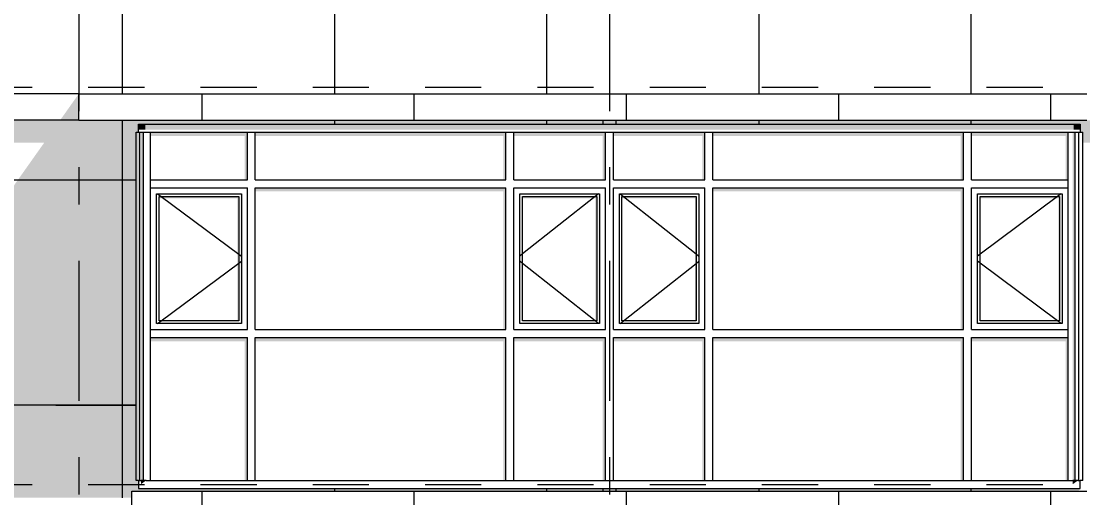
# Model space of a CAD drawing. Header units: millimetres. Extents: x 18162 to 7085488, y 72188 to 247925.
# Drawn here: x 5812574 to 5820578, y 148284 to 151881 of the extents above; entities that cross this region are included whole.
import ezdxf
from ezdxf.enums import TextEntityAlignment as Align

# ---------------------------------------------------------------- set-up
doc = ezdxf.new("R2010")
doc.units = ezdxf.units.MM
doc.header["$MEASUREMENT"] = 0
doc.linetypes.add('Dashed', pattern=[423.333333, 211.666667, -211.666667])
doc.linetypes.add('Double Dashed', pattern=[1093.611073, 529.166651, -211.666656, 141.111112, -211.666656])
for name, color, linetype in [('Finish - Wall', 7, 'Continuous'), ('Structural - Bearing', 7, 'Continuous'), ('Structural - Grid', 7, 'Continuous')]:
    doc.layers.add(name, color=color, linetype=linetype)
doc.styles.add('GENERATED_STYLE_3', font='', dxfattribs={"width": 0.8})
doc.styles.get('GENERATED_STYLE_3').set_extended_font_data('ISOCPEUR MON')
doc.dimstyles.new('GENERATED_STYLE__19', dxfattribs={"dimtxt": 440.00001, "dimasz": 228, "dimexe": 0.18, "dimexo": 31028.935828, "dimgap": 0, "dimtad": 1, "dimdec": 0, "dimzin": 0, "dimdsep": 46, "dimtxsty": 'GENERATED_STYLE_3', "dimblk": 'ARROWHEAD_2', "dimblk1": 'ARROWHEAD_2', "dimblk2": 'ARROWHEAD_2', "dimcen": 0.09, "dimclrd": 13, "dimclre": 13, "dimclrt": 13, "dimadec": 0, "dimazin": 0, "dimtfac": 1, "dimtdec": 4, "dimtmove": 0, "dimatfit": 3, "dimfxl": 1, "dimtolj": 1, "dimtzin": 0, "dimarcsym": 0})
doc.dimstyles.new('GENERATED_STYLE__22', dxfattribs={"dimtxt": 440.00001, "dimasz": 228, "dimexe": 0.18, "dimexo": 32378.935859, "dimgap": 0, "dimtad": 1, "dimdec": 0, "dimzin": 0, "dimdsep": 46, "dimtxsty": 'GENERATED_STYLE_3', "dimblk": 'ARROWHEAD_2', "dimblk1": 'ARROWHEAD_2', "dimblk2": 'ARROWHEAD_2', "dimcen": 0.09, "dimclrd": 13, "dimclre": 13, "dimclrt": 13, "dimadec": 0, "dimazin": 0, "dimtfac": 1, "dimtdec": 4, "dimtmove": 0, "dimatfit": 3, "dimfxl": 1, "dimtolj": 1, "dimtzin": 0, "dimarcsym": 0})
doc.dimstyles.new('GENERATED_STYLE__30', dxfattribs={"dimtxt": 440.00001, "dimasz": 228, "dimexe": 0.18, "dimexo": 0.0625, "dimgap": 0, "dimtad": 1, "dimdec": 0, "dimzin": 0, "dimdsep": 46, "dimtxsty": 'GENERATED_STYLE_3', "dimblk": 'ARROWHEAD_2', "dimblk1": 'ARROWHEAD_2', "dimblk2": 'ARROWHEAD_2', "dimcen": 0.09, "dimclrd": 13, "dimclre": 13, "dimclrt": 13, "dimadec": 0, "dimazin": 0, "dimtfac": 1, "dimtdec": 4, "dimtmove": 0, "dimatfit": 3, "dimfxl": 1, "dimtolj": 1, "dimtzin": 0, "dimarcsym": 0})
pattern_1 = [(0, (5785635.3, 106384.1), (0, 1000), []), (90, (5785635.3, 106384.1), (-1000, 0), [])]

# ---------------------------------------------------------------- blocks, each defined once
blk = doc.blocks.new('*X2432', base_point=(5785635.3, 106384.1))
at = {"layer": 'Structural - Bearing', "color": 8, "linetype": 'Continuous', "lineweight": 13}
for p, q in [((5813335.3, 151134.1), (5813335.3, 148984.1)), ((5814935.3, 151134.1), (5814935.3, 151104.1)), ((5816535.3, 151134.1), (5816535.3, 151104.1)), ((5812408.8, 150684.1), (5812835.3, 150684.1)), ((5812835.3, 150684.1), (5813335.3, 150684.1)), ((5813335.3, 150684.1), (5813439.3, 150684.1)), ((5812835.3, 148984.1), (5812408.8, 148984.1)), ((5813335.3, 148984.1), (5812835.3, 148984.1)), ((5812835.3, 148984.1), (5813335.3, 148984.1)), ((5813335.3, 148984.1), (5813439.3, 148984.1)), ((5813335.3, 148984.1), (5813335.3, 148384.1)), ((5813439.3, 148984.1), (5813335.3, 148984.1)), ((5813335.3, 148384.1), (5813335.3, 148284.1)), ((5814935.3, 148354.1), (5814935.3, 148334.1)), ((5816535.3, 148354.1), (5816535.3, 148334.1))]:
    blk.add_line(p, q, dxfattribs=at)
blk = doc.blocks.new('*X2433', base_point=(5785635.3, 106384.1))
at = {"layer": 'Structural - Bearing', "color": 8, "linetype": 'Continuous', "lineweight": 13}
for p, q in [((5818135.3, 151134.1), (5818135.3, 151104.1)), ((5819735.3, 151134.1), (5819735.3, 151104.1)), ((5818135.3, 148354.1), (5818135.3, 148334.1)), ((5819735.3, 148354.1), (5819735.3, 148334.1))]:
    blk.add_line(p, q, dxfattribs=at)
blk = doc.blocks.new('*X2440', base_point=(5785635.3, 106384.1))
at = {"layer": 'Structural - Bearing', "color": 7, "linetype": 'Continuous', "lineweight": 9}
for p, q in [((5813935.3, 148334.1), (5813935.3, 148134.1)), ((5815535.3, 148334.1), (5815535.3, 148134.1)), ((5817135.3, 148334.1), (5817135.3, 148134.1)), ((5818735.3, 148334.1), (5818735.3, 148134.1)), ((5820335.3, 148334.1), (5820335.3, 148134.1))]:
    blk.add_line(p, q, dxfattribs=at)
blk = doc.blocks.new('*X2452', base_point=(5785635.3, 106384.1))
at = {"layer": 'Structural - Bearing', "color": 7, "linetype": 'Continuous', "lineweight": 9}
for p, q in [((5813935.3, 151334.1), (5813935.3, 151134.1)), ((5815535.3, 151334.1), (5815535.3, 151134.1)), ((5817135.3, 151334.1), (5817135.3, 151134.1)), ((5818735.3, 151334.1), (5818735.3, 151134.1)), ((5820335.3, 151334.1), (5820335.3, 151134.1))]:
    blk.add_line(p, q, dxfattribs=at)
blk = doc.blocks.new('*X2458', base_point=(5785635.3, 106384.1))
at = {"layer": 'Structural - Bearing', "color": 7, "linetype": 'Continuous', "lineweight": 9}
for p, q in [((5813335.3, 151984.1), (5813335.3, 151384.1)), ((5814935.3, 151984.1), (5814935.3, 151384.1)), ((5816535.3, 151984.1), (5816535.3, 151384.1)), ((5813335.3, 151384.1), (5813335.3, 151334.1)), ((5814935.3, 151384.1), (5814935.3, 151334.1)), ((5816535.3, 151384.1), (5816535.3, 151334.1))]:
    blk.add_line(p, q, dxfattribs=at)
blk = doc.blocks.new('*X2463', base_point=(5785635.3, 106384.1))
at = {"layer": 'Structural - Bearing', "color": 7, "linetype": 'Continuous', "lineweight": 9}
for p, q in [((5818135.3, 155334.1), (5818135.3, 154984.1)), ((5819735.3, 155334.1), (5819735.3, 154984.1)), ((5821335.3, 155334.1), (5821335.3, 154984.1)), ((5822935.3, 155334.1), (5822935.3, 154984.1)), ((5816708.8, 154984.1), (5817635.3, 154984.1)), ((5817635.3, 154984.1), (5816708.8, 154984.1)), ((5818135.3, 154984.1), (5817635.3, 154984.1)), ((5817635.3, 154984.1), (5818135.3, 154984.1)), ((5818135.3, 154984.1), (5819235.3, 154984.1)), ((5818135.3, 154984.1), (5818135.3, 154384.1)), ((5819235.3, 154984.1), (5818135.3, 154984.1)), ((5819735.3, 154984.1), (5819235.3, 154984.1)), ((5819235.3, 154984.1), (5819735.3, 154984.1)), ((5819735.3, 154984.1), (5820835.3, 154984.1)), ((5819735.3, 154984.1), (5819735.3, 154384.1)), ((5820835.3, 154984.1), (5819735.3, 154984.1)), ((5821335.3, 154984.1), (5820835.3, 154984.1)), ((5820835.3, 154984.1), (5821335.3, 154984.1)), ((5821335.3, 154984.1), (5822435.3, 154984.1)), ((5821335.3, 154984.1), (5821335.3, 154384.1)), ((5822435.3, 154984.1), (5821335.3, 154984.1)), ((5822935.3, 154984.1), (5822435.3, 154984.1)), ((5822435.3, 154984.1), (5822935.3, 154984.1)), ((5822935.3, 154984.1), (5823808.8, 154984.1)), ((5822935.3, 154984.1), (5822935.3, 154384.1)), ((5823808.8, 154984.1), (5822935.3, 154984.1)), ((5818135.3, 154384.1), (5818135.3, 153684.1)), ((5819735.3, 154384.1), (5819735.3, 153684.1)), ((5821335.3, 154384.1), (5821335.3, 153684.1)), ((5822935.3, 154384.1), (5822935.3, 151984.1)), ((5816708.8, 153684.1), (5817608.8, 153684.1)), ((5819808.8, 153684.1), (5820835.3, 153684.1)), ((5820835.3, 153684.1), (5821208.8, 153684.1)), ((5822808.8, 153684.1), (5822935.3, 153684.1)), ((5822935.3, 153684.1), (5823808.8, 153684.1)), ((5816708.8, 151984.1), (5817608.8, 151984.1)), ((5817608.8, 151984.1), (5816708.8, 151984.1)), ((5818135.3, 151984.1), (5818135.3, 151384.1)), ((5819735.3, 151984.1), (5820835.3, 151984.1)), ((5819735.3, 151984.1), (5819735.3, 151384.1)), ((5820835.3, 151984.1), (5819808.8, 151984.1)), ((5821208.8, 151984.1), (5820835.3, 151984.1)), ((5820835.3, 151984.1), (5821208.8, 151984.1)), ((5821335.3, 151984.1), (5821335.3, 151384.1)), ((5822935.3, 151984.1), (5822808.8, 151984.1)), ((5822935.3, 151984.1), (5823808.8, 151984.1)), ((5822935.3, 151984.1), (5822935.3, 151384.1)), ((5823808.8, 151984.1), (5822935.3, 151984.1)), ((5818135.3, 151384.1), (5818135.3, 151334.1)), ((5819735.3, 151384.1), (5819735.3, 151334.1)), ((5821335.3, 151384.1), (5821335.3, 151334.1)), ((5822935.3, 151384.1), (5822935.3, 151334.1))]:
    blk.add_line(p, q, dxfattribs=at)
blk = doc.blocks.new('*D2620', base_point=(5785635.3, 106384.1))
at = {"color": 12, "linetype": 'Continuous', "lineweight": 35}
for p, q in [((5838328.4, 148420.7), (5838628.4, 148247.5)), ((5838328.4, 148220.7), (5838628.4, 148047.5))]:
    blk.add_line(p, q, dxfattribs=at)
at = {"color": 13, "linetype": 'Continuous', "lineweight": 13}
for p, q in [((5838703.4, 148334.1), (5837187.8, 148334.1)), ((5838478.4, 148134.1), (5838478.4, 148334.1)), ((5838703.4, 148134.1), (5837187.8, 148134.1))]:
    blk.add_line(p, q, dxfattribs=at)
blk = doc.blocks.new('ARROWHEAD_2')
at = {"color": 0, "linetype": 'Continuous', "lineweight": 0}
for p, q in [((-0.378, -0.655), (0.378, 0.655)), ((0, 0), (-1, 0))]:
    blk.add_line(p, q, dxfattribs=at)
blk = doc.blocks.new('*D2621', base_point=(5785635.3, 106384.1))
at = {"color": 12, "linetype": 'Continuous', "lineweight": 35}
for p, q in [((5838328.4, 151220.7), (5838628.4, 151047.5)), ((5838328.4, 148420.7), (5838628.4, 148247.5))]:
    blk.add_line(p, q, dxfattribs=at)
at = {"color": 13, "linetype": 'Continuous', "lineweight": 13}
for p, q in [((5838703.4, 151134.1), (5837187.8, 151134.1)), ((5838478.4, 148334.1), (5838478.4, 151134.1)), ((5838703.4, 148334.1), (5837187.8, 148334.1))]:
    blk.add_line(p, q, dxfattribs=at)
at = {"color": 13, "lineweight": 13, "char_height": 440, "attachment_point": 7, "rotation": 90, "style": 'GENERATED_STYLE_3'}
for s, insert in [('\\A1;{\\pql;\\fISOCPEUR MON|b0|i0|c0|p0;\\W0.800000;200}', (5838012.1, 150865.2)), ('\\A1;{\\pql;\\fISOCPEUR MON|b0|i0|c0|p0;\\W0.800000;2,800}', (5838605.9, 149549.6)), ('\\A1;{\\pql;\\fISOCPEUR MON|b0|i0|c0|p0;\\W0.800000;200}', (5838518.1, 148420.8))]:
    blk.add_mtext(s, dxfattribs=dict(at, insert=insert))
blk = doc.blocks.new('*D2622', base_point=(5785635.3, 106384.1))
at = {"color": 12, "linetype": 'Continuous', "lineweight": 35}
for p, q in [((5838328.4, 151420.7), (5838628.4, 151247.5)), ((5838328.4, 151220.7), (5838628.4, 151047.5))]:
    blk.add_line(p, q, dxfattribs=at)
at = {"color": 13, "linetype": 'Continuous', "lineweight": 13}
for p, q in [((5838703.4, 151334.1), (5837187.8, 151334.1)), ((5838478.4, 151134.1), (5838478.4, 151334.1)), ((5838703.4, 151134.1), (5837187.8, 151134.1))]:
    blk.add_line(p, q, dxfattribs=at)
blk = doc.blocks.new('*D2623', base_point=(5785635.3, 106384.1))
at = {"color": 12, "linetype": 'Continuous', "lineweight": 35}
for p, q in [((5838328.4, 152770.7), (5838628.4, 152597.5)), ((5838328.4, 151420.7), (5838628.4, 151247.5))]:
    blk.add_line(p, q, dxfattribs=at)
at = {"color": 13, "linetype": 'Continuous', "lineweight": 13}
for p, q in [((5838703.4, 152684.1), (5837187.8, 152684.1)), ((5838478.4, 151334.1), (5838478.4, 152684.1)), ((5838703.4, 151334.1), (5837187.8, 151334.1))]:
    blk.add_line(p, q, dxfattribs=at)
at = {"color": 13, "lineweight": 13, "insert": (5838605.9, 151490.9), "char_height": 440, "attachment_point": 7, "rotation": 90, "style": 'GENERATED_STYLE_3'}
blk.add_mtext('\\A1;{\\pql;\\fISOCPEUR MON|b0|i0|c0|p0;\\W0.800000;1,350}', dxfattribs=at)
blk = doc.blocks.new('*D2643', base_point=(5785635.3, 106384.1))
at = {"color": 12, "linetype": 'Continuous', "lineweight": 35}
for p, q in [((5802232.1, 155770.7), (5802532.1, 155597.5)), ((5802232.1, 151420.7), (5802532.1, 151247.5))]:
    blk.add_line(p, q, dxfattribs=at)
at = {"color": 13, "linetype": 'Continuous', "lineweight": 13}
for p, q in [((5816538.8, 155684.1), (5802157.1, 155684.1)), ((5802382.1, 151334.1), (5802382.1, 155684.1)), ((5804808.8, 151334.1), (5802157.1, 151334.1))]:
    blk.add_line(p, q, dxfattribs=at)
at = {"color": 13, "lineweight": 13, "char_height": 440, "attachment_point": 7, "rotation": 90, "style": 'GENERATED_STYLE_3'}
for s, insert in [('\\A1;{\\pql;\\fISOCPEUR MON|b0|i0|c0|p0;\\W0.800000;200}', (5802421.8, 154859.7)), ('\\A1;{\\pql;\\fISOCPEUR MON|b0|i0|c0|p0;\\W0.800000;4,350}', (5802509.6, 152569.4))]:
    blk.add_mtext(s, dxfattribs=dict(at, insert=insert))
blk = doc.blocks.new('*D2646', base_point=(5785635.3, 106384.1))
at = {"color": 13, "linetype": 'Continuous', "lineweight": 13}
for p, q in [((5801482.5, 156834.1), (5801482.5, 156980.8)), ((5816658.8, 156834.1), (5801257.5, 156834.1)), ((5801482.5, 102734.1), (5801482.5, 156834.1)), ((5806188.8, 102734.1), (5801257.5, 102734.1)), ((5801482.5, 102587.4), (5801482.5, 102734.1))]:
    blk.add_line(p, q, dxfattribs=at)
at = {"color": 12, "linetype": 'Continuous', "lineweight": 35}
for p, q in [((5801632.5, 156747.5), (5801332.5, 156920.7)), ((5801332.5, 102820.7), (5801632.5, 102647.5))]:
    blk.add_line(p, q, dxfattribs=at)
at = {"color": 13, "lineweight": 13, "insert": (5801610.1, 129125.4), "char_height": 440, "attachment_point": 7, "rotation": 90, "style": 'GENERATED_STYLE_3'}
blk.add_mtext('\\A1;{\\pql;\\fISOCPEUR MON|b0|i0|c0|p0;\\W0.800000;54,100}', dxfattribs=at)
blk = doc.blocks.new('Standard grid marker[375]_3', base_point=(5813008.8, 166384.1))
at = {"layer": 'Structural - Grid', "color": 13, "linetype": 'Double Dashed', "lineweight": 13, "ltscale": 2}
blk.add_line((5813008.8, 165384.1), (5813008.8, 100884.1), dxfattribs=at)
at = {"layer": 'Structural - Grid', "color": 13, "lineweight": 13, "style": 'GENERATED_STYLE_3'}
blk.add_attdef('AC_MarkerText_1', text='', height=500, rotation=360, dxfattribs=at).set_placement((5813008.8, 99534.1), align=Align.TOP_CENTER)
blk = doc.blocks.new('Standard grid marker[376]_3', base_point=(5817008.8, 166384.1))
at = {"layer": 'Structural - Grid', "color": 13, "linetype": 'Double Dashed', "lineweight": 13, "ltscale": 2}
blk.add_line((5817008.8, 165384.1), (5817008.8, 100884.1), dxfattribs=at)
at = {"layer": 'Structural - Grid', "color": 13, "lineweight": 13, "style": 'GENERATED_STYLE_3'}
blk.add_attdef('AC_MarkerText_1', text='', height=500, rotation=360, dxfattribs=at).set_placement((5817008.8, 99534.1), align=Align.TOP_CENTER)

msp = doc.modelspace()

# ---------------------------------------------------------------- hatches: boundary and pattern name
at = {"layer": 'Finish - Wall', "linetype": 'Continuous', "lineweight": 0}
for points in [[(5813508.8, 151104.1), (5813458.8, 151104.1), (5813458.8, 151063.4), (5813508.8, 151063.4)], [(5813508.8, 151104.1), (5813508.8, 151063.4), (5814308.8, 151063.4), (5814308.8, 151104.1)], [(5816258.8, 151104.1), (5814308.8, 151104.1), (5814308.8, 151063.4), (5816258.8, 151063.4)], [(5816258.8, 151063.4), (5817008.8, 151063.4), (5817008.8, 151104.1), (5816258.8, 151104.1)], [(5817008.8, 151104.1), (5817008.8, 151063.4), (5817758.8, 151063.4), (5817758.8, 151104.1)], [(5817758.8, 151104.1), (5817758.8, 151063.4), (5819708.8, 151063.4), (5819708.8, 151104.1)], [(5820508.8, 151104.1), (5819708.8, 151104.1), (5819708.8, 151063.4), (5820508.8, 151063.4)], [(5820508.8, 151104.1), (5820508.8, 151063.4), (5820558.8, 151063.4), (5820558.8, 151104.1)], [(5813439.3, 151044.1), (5813439.3, 150654.1), (5813468.8, 150654.1), (5813468.8, 151044.1)], [(5813476.4, 150654.1), (5813495.9, 150654.1), (5813495.9, 151044.1), (5813476.4, 151044.1)], [(5813548.8, 151044.1), (5813548.8, 151015.8), (5814258.8, 151015.8), (5814258.8, 150684.1), (5814278.8, 150684.1), (5814278.8, 151044.1)], [(5816228.8, 151044.1), (5814338.8, 151044.1), (5814338.8, 151015.8), (5816208.8, 151015.8), (5816208.8, 150684.1), (5816228.8, 150684.1)], [(5816288.8, 151015.8), (5816958.8, 151015.8), (5816958.8, 150684.1), (5816978.8, 150684.1), (5816978.8, 151044.1), (5816288.8, 151044.1)], [(5817038.8, 151044.1), (5817038.8, 151015.8), (5817708.8, 151015.8), (5817708.8, 150684.1), (5817728.8, 150684.1), (5817728.8, 151044.1)], [(5819678.8, 151044.1), (5817788.8, 151044.1), (5817788.8, 151015.8), (5819658.8, 151015.8), (5819658.8, 150684.1), (5819678.8, 150684.1)], [(5819738.8, 151044.1), (5819738.8, 151015.8), (5820448.8, 151015.8), (5820448.8, 150684.1), (5820468.8, 150684.1), (5820468.8, 151044.1)], [(5820521.8, 151044.1), (5820502.3, 151044.1), (5820502.3, 150654.1), (5820521.8, 150654.1)], [(5820548.8, 151044.1), (5820548.8, 151033.4), (5820550, 151031.6), (5820558.8, 151044.1)], [(5813439.3, 149524.1), (5813468.8, 149524.1), (5813468.8, 150654.1), (5813439.3, 150654.1)], [(5813476.4, 149524.1), (5813495.9, 149524.1), (5813495.9, 150654.1), (5813476.4, 150654.1)], [(5820521.8, 150654.1), (5820502.3, 150654.1), (5820502.3, 149524.1), (5820521.8, 149524.1)], [(5813548.8, 150624.1), (5813555.9, 150617), (5814271.8, 150617), (5814278.8, 150624.1)], [(5813555.9, 150617), (5813548.8, 150624.1), (5813548.8, 150617)], [(5813600.9, 150572), (5813593.8, 150579.1), (5813593.8, 150572)], [(5813593.8, 150579.1), (5813600.9, 150572), (5814226.8, 150572), (5814233.8, 150579.1)], [(5814233.8, 150579.1), (5814226.8, 150572), (5814228.8, 150572), (5814228.8, 149604.1), (5814233.8, 149599.1)], [(5814271.8, 150617), (5814273.8, 150617), (5814273.8, 149559.1), (5814278.8, 149554.1), (5814278.8, 150624.1)], [(5814338.8, 150624.1), (5814338.8, 150595.8), (5816208.8, 150595.8), (5816208.8, 149554.1), (5816228.8, 149554.1), (5816228.8, 150624.1)], [(5816288.8, 150624.1), (5816295.9, 150617), (5816971.8, 150617), (5816978.8, 150624.1)], [(5816288.8, 150624.1), (5816288.8, 150617), (5816295.9, 150617)], [(5816340.9, 150572), (5816333.8, 150579.1), (5816333.8, 150572)], [(5816333.8, 150579.1), (5816340.9, 150572), (5816926.8, 150572), (5816933.8, 150579.1)], [(5816926.8, 150572), (5816928.8, 150572), (5816928.8, 149604.1), (5816933.8, 149599.1), (5816933.8, 150579.1)], [(5816971.8, 150617), (5816973.8, 150617), (5816973.8, 149559.1), (5816978.8, 149554.1), (5816978.8, 150624.1)], [(5817728.8, 150624.1), (5817038.8, 150624.1), (5817045.9, 150617), (5817721.8, 150617)], [(5817045.9, 150617), (5817038.8, 150624.1), (5817038.8, 150617)], [(5817083.8, 150572), (5817090.9, 150572), (5817083.8, 150579.1)], [(5817083.8, 150579.1), (5817090.9, 150572), (5817676.8, 150572), (5817683.8, 150579.1)], [(5817676.8, 150572), (5817678.8, 150572), (5817678.8, 149604.1), (5817683.8, 149599.1), (5817683.8, 150579.1)], [(5817721.8, 150617), (5817723.8, 150617), (5817723.8, 149559.1), (5817728.8, 149554.1), (5817728.8, 150624.1)], [(5819678.8, 150624.1), (5817788.8, 150624.1), (5817788.8, 150595.8), (5819658.8, 150595.8), (5819658.8, 149554.1), (5819678.8, 149554.1)], [(5820468.8, 150624.1), (5819738.8, 150624.1), (5819745.9, 150617), (5820461.8, 150617)], [(5819738.8, 150624.1), (5819738.8, 150617), (5819745.9, 150617)], [(5819783.8, 150572), (5819790.9, 150572), (5819783.8, 150579.1)], [(5819783.8, 150579.1), (5819790.9, 150572), (5820416.8, 150572), (5820423.8, 150579.1)], [(5820416.8, 150572), (5820418.8, 150572), (5820418.8, 149604.1), (5820423.8, 149599.1), (5820423.8, 150579.1)], [(5820468.8, 150624.1), (5820461.8, 150617), (5820463.8, 150617), (5820463.8, 149559.1), (5820468.8, 149554.1)], [(5813613.8, 150559.1), (5813613.8, 150544.9), (5814203.8, 150544.9), (5814203.8, 149619.1), (5814213.8, 149619.1), (5814213.8, 150559.1)], [(5816353.8, 150559.1), (5816353.8, 150544.9), (5816903.8, 150544.9), (5816903.8, 149619.1), (5816913.8, 149619.1), (5816913.8, 150559.1)], [(5817663.8, 150559.1), (5817103.8, 150559.1), (5817103.8, 150544.9), (5817653.8, 150544.9), (5817653.8, 149619.1), (5817663.8, 149619.1)], [(5820403.8, 150559.1), (5819803.8, 150559.1), (5819803.8, 150544.9), (5820393.8, 150544.9), (5820393.8, 149619.1), (5820403.8, 149619.1)], [(5814228.8, 149599.1), (5814233.8, 149599.1), (5814228.8, 149604.1)], [(5816928.8, 149599.1), (5816933.8, 149599.1), (5816928.8, 149604.1)], [(5817678.8, 149599.1), (5817683.8, 149599.1), (5817678.8, 149604.1)], [(5820418.8, 149599.1), (5820423.8, 149599.1), (5820418.8, 149604.1)], [(5813439.3, 149524.1), (5813439.3, 148414.1), (5813468.8, 148414.1), (5813468.8, 149524.1)], [(5813476.4, 149524.1), (5813476.4, 148414.1), (5813495.9, 148414.1), (5813495.9, 149524.1)], [(5814273.8, 149554.1), (5814278.8, 149554.1), (5814273.8, 149559.1)], [(5816973.8, 149554.1), (5816978.8, 149554.1), (5816973.8, 149559.1)], [(5817723.8, 149554.1), (5817728.8, 149554.1), (5817723.8, 149559.1)], [(5820463.8, 149554.1), (5820468.8, 149554.1), (5820463.8, 149559.1)], [(5820521.8, 149524.1), (5820502.3, 149524.1), (5820502.3, 148414.1), (5820521.8, 148414.1)], [(5813548.8, 149494.1), (5813548.8, 149465.8), (5814258.8, 149465.8), (5814258.8, 148414.1), (5814278.8, 148414.1), (5814278.8, 149494.1)], [(5816228.8, 149494.1), (5814338.8, 149494.1), (5814338.8, 149465.8), (5816208.8, 149465.8), (5816208.8, 148414.1), (5816228.8, 148414.1)], [(5816288.8, 149494.1), (5816288.8, 149465.8), (5816958.8, 149465.8), (5816958.8, 148414.1), (5816978.8, 148414.1), (5816978.8, 149494.1)], [(5817728.8, 149494.1), (5817038.8, 149494.1), (5817038.8, 149465.8), (5817708.8, 149465.8), (5817708.8, 148414.1), (5817728.8, 148414.1)], [(5819678.8, 149494.1), (5817788.8, 149494.1), (5817788.8, 149465.8), (5819658.8, 149465.8), (5819658.8, 148414.1), (5819678.8, 148414.1)], [(5819738.8, 149494.1), (5819738.8, 149465.8), (5820448.8, 149465.8), (5820448.8, 148414.1), (5820468.8, 148414.1), (5820468.8, 149494.1)], [(5813476.4, 148386.5), (5813508.8, 148409.4), (5813508.8, 148414.1), (5813476.4, 148414.1)], [(5813508.8, 148414.1), (5813508.8, 148409.4), (5813515.4, 148414.1)], [(5820502.3, 148386.5), (5820508.8, 148391.1), (5820508.8, 148414.1), (5820502.3, 148414.1)], [(5820541.2, 148414.1), (5820508.8, 148414.1), (5820508.8, 148391.1)]]:
    msp.add_hatch(color=49, dxfattribs=at).paths.add_polyline_path(points)
at = {"layer": 'Structural - Bearing', "linetype": 'Continuous', "lineweight": 0}
for points in [[(5813008.8, 151334.1), (5812867.4, 151134.1), (5813008.8, 151134.1)], [(5806208.8, 151134.1), (5806208.8, 150964), (5812747.1, 150964), (5812408.8, 150485.5), (5812408.8, 148984.1), (5812168.8, 148984.1), (5812168.8, 148284.1), (5813408.8, 148284.1), (5813408.8, 148334.1), (5816958.8, 148334.1), (5816958.8, 148354.1), (5813458.8, 148354.1), (5813458.8, 148414.1), (5813439.3, 148414.1), (5813439.3, 151044.1), (5813458.8, 151044.1), (5813458.8, 151104.1), (5816958.8, 151104.1), (5816958.8, 151134.1), (5813008.8, 151134.1)], [(5816958.8, 151134.1), (5816958.8, 151104.1), (5817008.8, 151104.1), (5817058.8, 151104.1), (5817058.8, 151134.1)], [(5817058.8, 151104.1), (5820558.8, 151104.1), (5820558.8, 151044.1), (5820578.3, 151044.1), (5820578.3, 150964), (5826547.1, 150964), (5825908.8, 150061.3), (5825908.8, 148984.1), (5825563.8, 148984.1), (5825563.8, 148845.6), (5825576.4, 148833), (5825576.4, 148803.4), (5825563.8, 148785.6), (5825563.8, 148284.1), (5826808.8, 148284.1), (5826808.8, 148334.1), (5830044.7, 148334.1), (5830058.8, 148354.1), (5826858.8, 148354.1), (5826858.8, 148414.1), (5826846.4, 148414.1), (5826846.4, 151044.1), (5826858.8, 151044.1), (5826858.8, 151104.1), (5830058.8, 151104.1), (5830058.8, 151044.1), (5830071.2, 151044.1), (5830071.2, 150964), (5833047.1, 150964), (5832408.8, 150061.3), (5832408.8, 148984.1), (5832063.8, 148984.1), (5832063.8, 148845.6), (5832076.4, 148833), (5832076.4, 148803.4), (5832063.8, 148785.6), (5832063.8, 148284.1), (5833308.8, 148284.1), (5833308.8, 148334.1), (5836544.7, 148334.1), (5836558.8, 148354.1), (5833358.8, 148354.1), (5833358.8, 148414.1), (5833346.4, 148414.1), (5833346.4, 151044.1), (5833358.8, 151044.1), (5833358.8, 151104.1), (5836558.8, 151104.1), (5836558.8, 151044.1), (5836571.2, 151044.1), (5836571.2, 150964), (5836858.1, 150964), (5836858.8, 150964.9), (5836858.8, 151134.1), (5835838.8, 151134.1), (5822269.6, 151134.1), (5819816.7, 151134.1), (5817058.8, 151134.1)], [(5816958.8, 148334.1), (5817058.8, 148334.1), (5817058.8, 148354.1), (5817008.8, 148354.1), (5816958.8, 148354.1)], [(5820558.8, 148354.1), (5817058.8, 148354.1), (5817058.8, 148334.1), (5820544.7, 148334.1)]]:
    msp.add_hatch(color=49, dxfattribs=at).paths.add_polyline_path(points)
at = {"layer": 'Structural - Bearing', "linetype": 'Continuous', "lineweight": 9}
h = msp.add_hatch(dxfattribs=at)
h.set_pattern_fill('Grid_100x100_0003', style=0, pattern_type=2)
h.set_pattern_definition(pattern_1)
h.paths.add_polyline_path([(5816958.8, 151134.1), (5816958.8, 151104.1), (5817008.8, 151104.1), (5817058.8, 151104.1), (5817058.8, 151134.1)])
h = msp.add_hatch(dxfattribs=at)
h.set_pattern_fill('Grid_100x100_0003', style=0, pattern_type=2)
h.set_pattern_definition(pattern_1)
h.paths.add_polyline_path([(5816958.8, 148334.1), (5817058.8, 148334.1), (5817058.8, 148354.1), (5817008.8, 148354.1), (5816958.8, 148354.1)])

# ---------------------------------------------------------------- linework, layer by layer
at = {"color": 8, "linetype": 'Dashed', "lineweight": 13, "ltscale": 2}
for p, q in [((5800379.4, 151384.1), (5841359.8, 151384.1)), ((5800379.4, 148384.1), (5841359.8, 148384.1))]:
    msp.add_line(p, q, dxfattribs=at)
at = {"layer": 'Finish - Wall', "color": 7, "linetype": 'Continuous', "lineweight": 9}
for p, q in [((5813458.8, 151044.1), (5813458.8, 151104.1)), ((5813458.8, 151104.1), (5813508.8, 151104.1)), ((5813508.8, 151104.1), (5814308.8, 151104.1)), ((5814308.8, 151104.1), (5816258.8, 151104.1)), ((5816258.8, 151104.1), (5817008.8, 151104.1)), ((5817008.8, 151104.1), (5817758.8, 151104.1)), ((5817758.8, 151104.1), (5819708.8, 151104.1)), ((5819708.8, 151104.1), (5820508.8, 151104.1)), ((5820508.8, 151104.1), (5820558.8, 151104.1)), ((5820558.8, 151104.1), (5820558.8, 151044.1)), ((5813439.3, 151044.1), (5813458.8, 151044.1)), ((5813439.3, 150654.1), (5813439.3, 151044.1)), ((5813458.8, 151044.1), (5813468.8, 151044.1)), ((5813468.8, 151044.1), (5813476.4, 151044.1)), ((5813468.8, 150654.1), (5813468.8, 151044.1)), ((5813476.4, 151044.1), (5813495.9, 151044.1)), ((5813495.9, 151044.1), (5813515.4, 151044.1)), ((5813495.9, 150654.1), (5813495.9, 151044.1)), ((5813515.4, 151044.1), (5813548.8, 151044.1)), ((5813548.8, 151044.1), (5814278.8, 151044.1)), ((5813548.8, 150684.1), (5813548.8, 151044.1)), ((5814278.8, 151044.1), (5814308.8, 151044.1)), ((5814278.8, 150684.1), (5814278.8, 151044.1)), ((5814308.8, 151044.1), (5814338.8, 151044.1)), ((5814338.8, 151044.1), (5816228.8, 151044.1)), ((5814338.8, 150684.1), (5814338.8, 151044.1)), ((5816228.8, 151044.1), (5816258.8, 151044.1)), ((5816228.8, 150684.1), (5816228.8, 151044.1)), ((5816258.8, 151044.1), (5816288.8, 151044.1)), ((5816288.8, 151044.1), (5816978.8, 151044.1)), ((5816288.8, 150684.1), (5816288.8, 151044.1)), ((5816978.8, 151044.1), (5817008.8, 151044.1)), ((5816978.8, 150684.1), (5816978.8, 151044.1)), ((5817008.8, 151044.1), (5817038.8, 151044.1)), ((5817038.8, 151044.1), (5817728.8, 151044.1)), ((5817038.8, 150684.1), (5817038.8, 151044.1)), ((5817728.8, 151044.1), (5817758.8, 151044.1)), ((5817728.8, 150684.1), (5817728.8, 151044.1)), ((5817758.8, 151044.1), (5817788.8, 151044.1)), ((5817788.8, 151044.1), (5819678.8, 151044.1)), ((5817788.8, 150684.1), (5817788.8, 151044.1)), ((5819678.8, 151044.1), (5819708.8, 151044.1)), ((5819678.8, 150684.1), (5819678.8, 151044.1)), ((5819708.8, 151044.1), (5819738.8, 151044.1)), ((5819738.8, 151044.1), (5820468.8, 151044.1)), ((5819738.8, 150684.1), (5819738.8, 151044.1)), ((5820468.8, 151044.1), (5820502.3, 151044.1)), ((5820468.8, 150684.1), (5820468.8, 151044.1)), ((5820502.3, 151044.1), (5820521.8, 151044.1)), ((5820521.8, 151044.1), (5820541.2, 151044.1)), ((5820521.8, 150654.1), (5820521.8, 151044.1)), ((5820541.2, 151044.1), (5820548.8, 151044.1)), ((5820548.8, 151044.1), (5820558.8, 151044.1)), ((5820548.8, 150654.1), (5820548.8, 151044.1)), ((5820558.8, 151044.1), (5820578.3, 151044.1)), ((5820578.3, 150654.1), (5820578.3, 151044.1)), ((5813439.3, 149524.1), (5813439.3, 150654.1)), ((5813468.8, 149524.1), (5813468.8, 150654.1)), ((5813495.9, 149524.1), (5813495.9, 150654.1)), ((5813548.8, 150654.1), (5813548.8, 150684.1)), ((5813548.8, 150684.1), (5814278.8, 150684.1)), ((5813548.8, 150624.1), (5813548.8, 150654.1)), ((5814338.8, 150684.1), (5816228.8, 150684.1)), ((5816288.8, 150684.1), (5816978.8, 150684.1)), ((5817038.8, 150684.1), (5817728.8, 150684.1)), ((5817788.8, 150684.1), (5819678.8, 150684.1)), ((5819738.8, 150684.1), (5820468.8, 150684.1)), ((5820468.8, 150654.1), (5820468.8, 150684.1)), ((5820468.8, 150624.1), (5820468.8, 150654.1)), ((5820521.8, 149524.1), (5820521.8, 150654.1)), ((5820548.8, 149524.1), (5820548.8, 150654.1)), ((5820578.3, 149524.1), (5820578.3, 150654.1)), ((5813548.8, 149554.1), (5813548.8, 150624.1)), ((5813548.8, 150624.1), (5814278.8, 150624.1)), ((5813593.8, 149599.1), (5813593.8, 150579.1)), ((5813593.8, 150579.1), (5814233.8, 150579.1)), ((5813602.3, 150579.1), (5813629.1, 150559.1)), ((5814233.8, 150579.1), (5814233.8, 149599.1)), ((5814278.8, 149554.1), (5814278.8, 150624.1)), ((5814338.8, 149554.1), (5814338.8, 150624.1)), ((5814338.8, 150624.1), (5816228.8, 150624.1)), ((5816228.8, 149554.1), (5816228.8, 150624.1)), ((5816288.8, 149554.1), (5816288.8, 150624.1)), ((5816288.8, 150624.1), (5816978.8, 150624.1)), ((5816333.8, 149599.1), (5816333.8, 150579.1)), ((5816333.8, 150579.1), (5816933.8, 150579.1)), ((5816927.3, 150579.1), (5816902, 150559.1)), ((5816933.8, 150579.1), (5816933.8, 149599.1)), ((5816978.8, 149554.1), (5816978.8, 150624.1)), ((5817038.8, 149554.1), (5817038.8, 150624.1)), ((5817038.8, 150624.1), (5817728.8, 150624.1)), ((5817083.8, 149599.1), (5817083.8, 150579.1)), ((5817083.8, 150579.1), (5817683.8, 150579.1)), ((5817090.4, 150579.1), (5817115.6, 150559.1)), ((5817683.8, 150579.1), (5817683.8, 149599.1)), ((5817728.8, 149554.1), (5817728.8, 150624.1)), ((5817788.8, 149554.1), (5817788.8, 150624.1)), ((5817788.8, 150624.1), (5819678.8, 150624.1)), ((5819678.8, 149554.1), (5819678.8, 150624.1)), ((5819738.8, 149554.1), (5819738.8, 150624.1)), ((5819738.8, 150624.1), (5820468.8, 150624.1)), ((5819783.8, 149599.1), (5819783.8, 150579.1)), ((5819783.8, 150579.1), (5820423.8, 150579.1)), ((5820415.3, 150579.1), (5820388.5, 150559.1)), ((5820423.8, 150579.1), (5820423.8, 149599.1)), ((5820468.8, 149554.1), (5820468.8, 150624.1)), ((5813613.8, 150559.1), (5814213.8, 150559.1)), ((5813613.8, 149619.1), (5813613.8, 150559.1)), ((5813629.1, 150559.1), (5814213.8, 150122.7)), ((5814213.8, 150559.1), (5814213.8, 149619.1)), ((5816353.8, 150559.1), (5816913.8, 150559.1)), ((5816902, 150559.1), (5816353.8, 150124.7)), ((5816353.8, 149619.1), (5816353.8, 150559.1)), ((5816913.8, 150559.1), (5816913.8, 149619.1)), ((5817103.8, 150559.1), (5817663.8, 150559.1)), ((5817103.8, 149619.1), (5817103.8, 150559.1)), ((5817115.6, 150559.1), (5817663.8, 150124.7)), ((5817663.8, 150559.1), (5817663.8, 149619.1)), ((5819803.8, 150559.1), (5820403.8, 150559.1)), ((5820388.5, 150559.1), (5819803.8, 150122.7)), ((5819803.8, 149619.1), (5819803.8, 150559.1)), ((5820403.8, 150559.1), (5820403.8, 149619.1)), ((5814213.8, 150122.7), (5814233.8, 150107.7)), ((5816353.8, 150124.7), (5816333.8, 150108.9)), ((5817663.8, 150124.7), (5817683.8, 150108.9)), ((5819803.8, 150122.7), (5819783.8, 150107.7)), ((5813629.1, 149619.1), (5814213.8, 150055.5)), ((5814213.8, 150055.5), (5814233.8, 150070.4)), ((5816353.8, 150053.4), (5816333.8, 150069.3)), ((5816902, 149619.1), (5816353.8, 150053.4)), ((5817115.6, 149619.1), (5817663.8, 150053.4)), ((5817663.8, 150053.4), (5817683.8, 150069.3)), ((5819803.8, 150055.5), (5819783.8, 150070.4)), ((5820388.5, 149619.1), (5819803.8, 150055.5)), ((5813602.3, 149599.1), (5813629.1, 149619.1)), ((5814213.8, 149619.1), (5813613.8, 149619.1)), ((5816913.8, 149619.1), (5816353.8, 149619.1)), ((5816927.3, 149599.1), (5816902, 149619.1)), ((5817090.4, 149599.1), (5817115.6, 149619.1)), ((5817663.8, 149619.1), (5817103.8, 149619.1)), ((5820403.8, 149619.1), (5819803.8, 149619.1)), ((5820415.3, 149599.1), (5820388.5, 149619.1)), ((5813439.3, 148414.1), (5813439.3, 149524.1)), ((5813468.8, 148414.1), (5813468.8, 149524.1)), ((5813495.9, 148414.1), (5813495.9, 149524.1)), ((5813548.8, 149524.1), (5813548.8, 149554.1)), ((5813548.8, 149554.1), (5814278.8, 149554.1)), ((5813548.8, 149494.1), (5813548.8, 149524.1)), ((5814233.8, 149599.1), (5813593.8, 149599.1)), ((5814338.8, 149554.1), (5816228.8, 149554.1)), ((5816288.8, 149554.1), (5816978.8, 149554.1)), ((5816933.8, 149599.1), (5816333.8, 149599.1)), ((5817038.8, 149554.1), (5817728.8, 149554.1)), ((5817683.8, 149599.1), (5817083.8, 149599.1)), ((5817788.8, 149554.1), (5819678.8, 149554.1)), ((5819738.8, 149554.1), (5820468.8, 149554.1)), ((5820423.8, 149599.1), (5819783.8, 149599.1)), ((5820468.8, 149524.1), (5820468.8, 149554.1)), ((5820468.8, 149494.1), (5820468.8, 149524.1)), ((5820521.8, 148414.1), (5820521.8, 149524.1)), ((5820548.8, 148414.1), (5820548.8, 149524.1)), ((5820578.3, 148414.1), (5820578.3, 149524.1)), ((5813548.8, 148414.1), (5813548.8, 149494.1)), ((5813548.8, 149494.1), (5814278.8, 149494.1)), ((5814278.8, 148414.1), (5814278.8, 149494.1)), ((5814338.8, 148414.1), (5814338.8, 149494.1)), ((5814338.8, 149494.1), (5816228.8, 149494.1)), ((5816228.8, 148414.1), (5816228.8, 149494.1)), ((5816288.8, 148414.1), (5816288.8, 149494.1)), ((5816288.8, 149494.1), (5816978.8, 149494.1)), ((5816978.8, 148414.1), (5816978.8, 149494.1)), ((5817038.8, 148414.1), (5817038.8, 149494.1)), ((5817038.8, 149494.1), (5817728.8, 149494.1)), ((5817728.8, 148414.1), (5817728.8, 149494.1)), ((5817788.8, 148414.1), (5817788.8, 149494.1)), ((5817788.8, 149494.1), (5819678.8, 149494.1)), ((5819678.8, 148414.1), (5819678.8, 149494.1)), ((5819738.8, 148414.1), (5819738.8, 149494.1)), ((5819738.8, 149494.1), (5820468.8, 149494.1)), ((5820468.8, 148414.1), (5820468.8, 149494.1)), ((5813458.8, 148414.1), (5813439.3, 148414.1)), ((5813458.8, 148414.1), (5813468.8, 148414.1)), ((5813458.8, 148414.1), (5813458.8, 148354.1)), ((5813468.8, 148414.1), (5813476.4, 148414.1)), ((5813495.9, 148414.1), (5813476.4, 148414.1)), ((5813515.4, 148414.1), (5813495.9, 148414.1)), ((5813515.4, 148414.1), (5813548.8, 148414.1)), ((5813548.8, 148414.1), (5814278.8, 148414.1)), ((5814278.8, 148414.1), (5814308.8, 148414.1)), ((5814308.8, 148414.1), (5814338.8, 148414.1)), ((5814338.8, 148414.1), (5816228.8, 148414.1)), ((5816228.8, 148414.1), (5816258.8, 148414.1)), ((5816258.8, 148414.1), (5816288.8, 148414.1)), ((5816288.8, 148414.1), (5816978.8, 148414.1)), ((5816978.8, 148414.1), (5817008.8, 148414.1)), ((5817008.8, 148414.1), (5817038.8, 148414.1)), ((5817038.8, 148414.1), (5817728.8, 148414.1)), ((5817728.8, 148414.1), (5817758.8, 148414.1)), ((5817758.8, 148414.1), (5817788.8, 148414.1)), ((5817788.8, 148414.1), (5819678.8, 148414.1)), ((5819678.8, 148414.1), (5819708.8, 148414.1)), ((5819708.8, 148414.1), (5819738.8, 148414.1)), ((5819738.8, 148414.1), (5820468.8, 148414.1)), ((5820468.8, 148414.1), (5820502.3, 148414.1)), ((5820521.8, 148414.1), (5820502.3, 148414.1)), ((5820541.2, 148414.1), (5820521.8, 148414.1)), ((5820541.2, 148414.1), (5820548.8, 148414.1)), ((5820548.8, 148414.1), (5820558.8, 148414.1)), ((5820558.8, 148354.1), (5820558.8, 148414.1)), ((5820578.3, 148414.1), (5820558.8, 148414.1)), ((5813458.8, 148354.1), (5813508.8, 148354.1)), ((5813508.8, 148354.1), (5814308.8, 148354.1)), ((5814308.8, 148354.1), (5816258.8, 148354.1)), ((5816258.8, 148354.1), (5817008.8, 148354.1)), ((5817008.8, 148354.1), (5817758.8, 148354.1)), ((5817758.8, 148354.1), (5819708.8, 148354.1)), ((5819708.8, 148354.1), (5820508.8, 148354.1)), ((5820508.8, 148354.1), (5820558.8, 148354.1))]:
    msp.add_line(p, q, dxfattribs=at)
at = {"layer": 'Structural - Bearing', "color": 7, "linetype": 'Continuous', "lineweight": 13}
for p, q in [((5813008.8, 151334.1), (5806238.4, 151334.1)), ((5813008.8, 151134.1), (5813008.8, 151334.1)), ((5813008.8, 151334.1), (5820608.8, 151334.1)), ((5813008.8, 151134.1), (5806238.4, 151134.1)), ((5813008.8, 151134.1), (5820608.8, 151134.1)), ((5816958.8, 151134.1), (5816958.8, 151104.1)), ((5817058.8, 151104.1), (5817058.8, 151134.1)), ((5813408.8, 148134.1), (5813408.8, 148334.1)), ((5813408.8, 148334.1), (5820608.8, 148334.1)), ((5816958.8, 148354.1), (5816958.8, 148334.1)), ((5817058.8, 148334.1), (5817058.8, 148354.1))]:
    msp.add_line(p, q, dxfattribs=at)

# ---------------------------------------------------------------- block references
at = {"layer": 'Structural - Bearing', "lineweight": 0}
for name in ['*X2463', '*X2458', '*X2452', '*X2432', '*X2433', '*X2440']:
    msp.add_blockref(name, (5785635.3, 106384.1), dxfattribs=at)
at = {"layer": 'Structural - Grid', "color": 13, "linetype": 'Continuous', "lineweight": 13}
for name, p in [('Standard grid marker[375]_3', (5813008.8, 166384.1)), ('Standard grid marker[376]_3', (5817008.8, 166384.1))]:
    msp.add_blockref(name, p, dxfattribs=at)

# ---------------------------------------------------------------- dimensions: what is measured, and where the dimension line sits
at = {"color": 13, "linetype": 'Continuous', "lineweight": 13}
for base, p1, p2, dimstyle, picture, middle in [((5801482.5, 156834.1), (5806188.8, 102734.1), (5816658.8, 156834.1), 'GENERATED_STYLE__30', '*D2646', (5801174.5, 130029.9)), ((5802382.1, 155684.1), (5804808.8, 151334.1), (5816538.8, 155684.1), 'GENERATED_STYLE__30', '*D2643', (5802074.1, 153306.4)), ((5838478.4, 152684.1), (5804808.8, 151334.1), (5806158.8, 152684.1), 'GENERATED_STYLE__19', '*D2623', (5838170.4, 152228)), ((5838478.4, 151134.1), (5805483.8, 148334.1), (5804808.8, 151134.1), 'GENERATED_STYLE__22', '*D2621', (5838170.4, 150286.7)), ((5838478.4, 151334.1), (5804808.8, 151134.1), (5804808.8, 151334.1), 'GENERATED_STYLE__22', '*D2622', (5837664.4, 151367.5)), ((5838478.4, 148334.1), (5805483.8, 148134.1), (5805483.8, 148334.1), 'GENERATED_STYLE__19', '*D2620', (5838170.4, 148923))]:
    dim = msp.add_linear_dim(base=base, p1=p1, p2=p2, angle=90, dimstyle=dimstyle, dxfattribs=at)
    dim.commit()
    dim.dimension.update_dxf_attribs({"geometry": picture, "text_midpoint": middle, "dimtype": 160, "text_rotation": 90})

doc.saveas('drawing.dxf')
